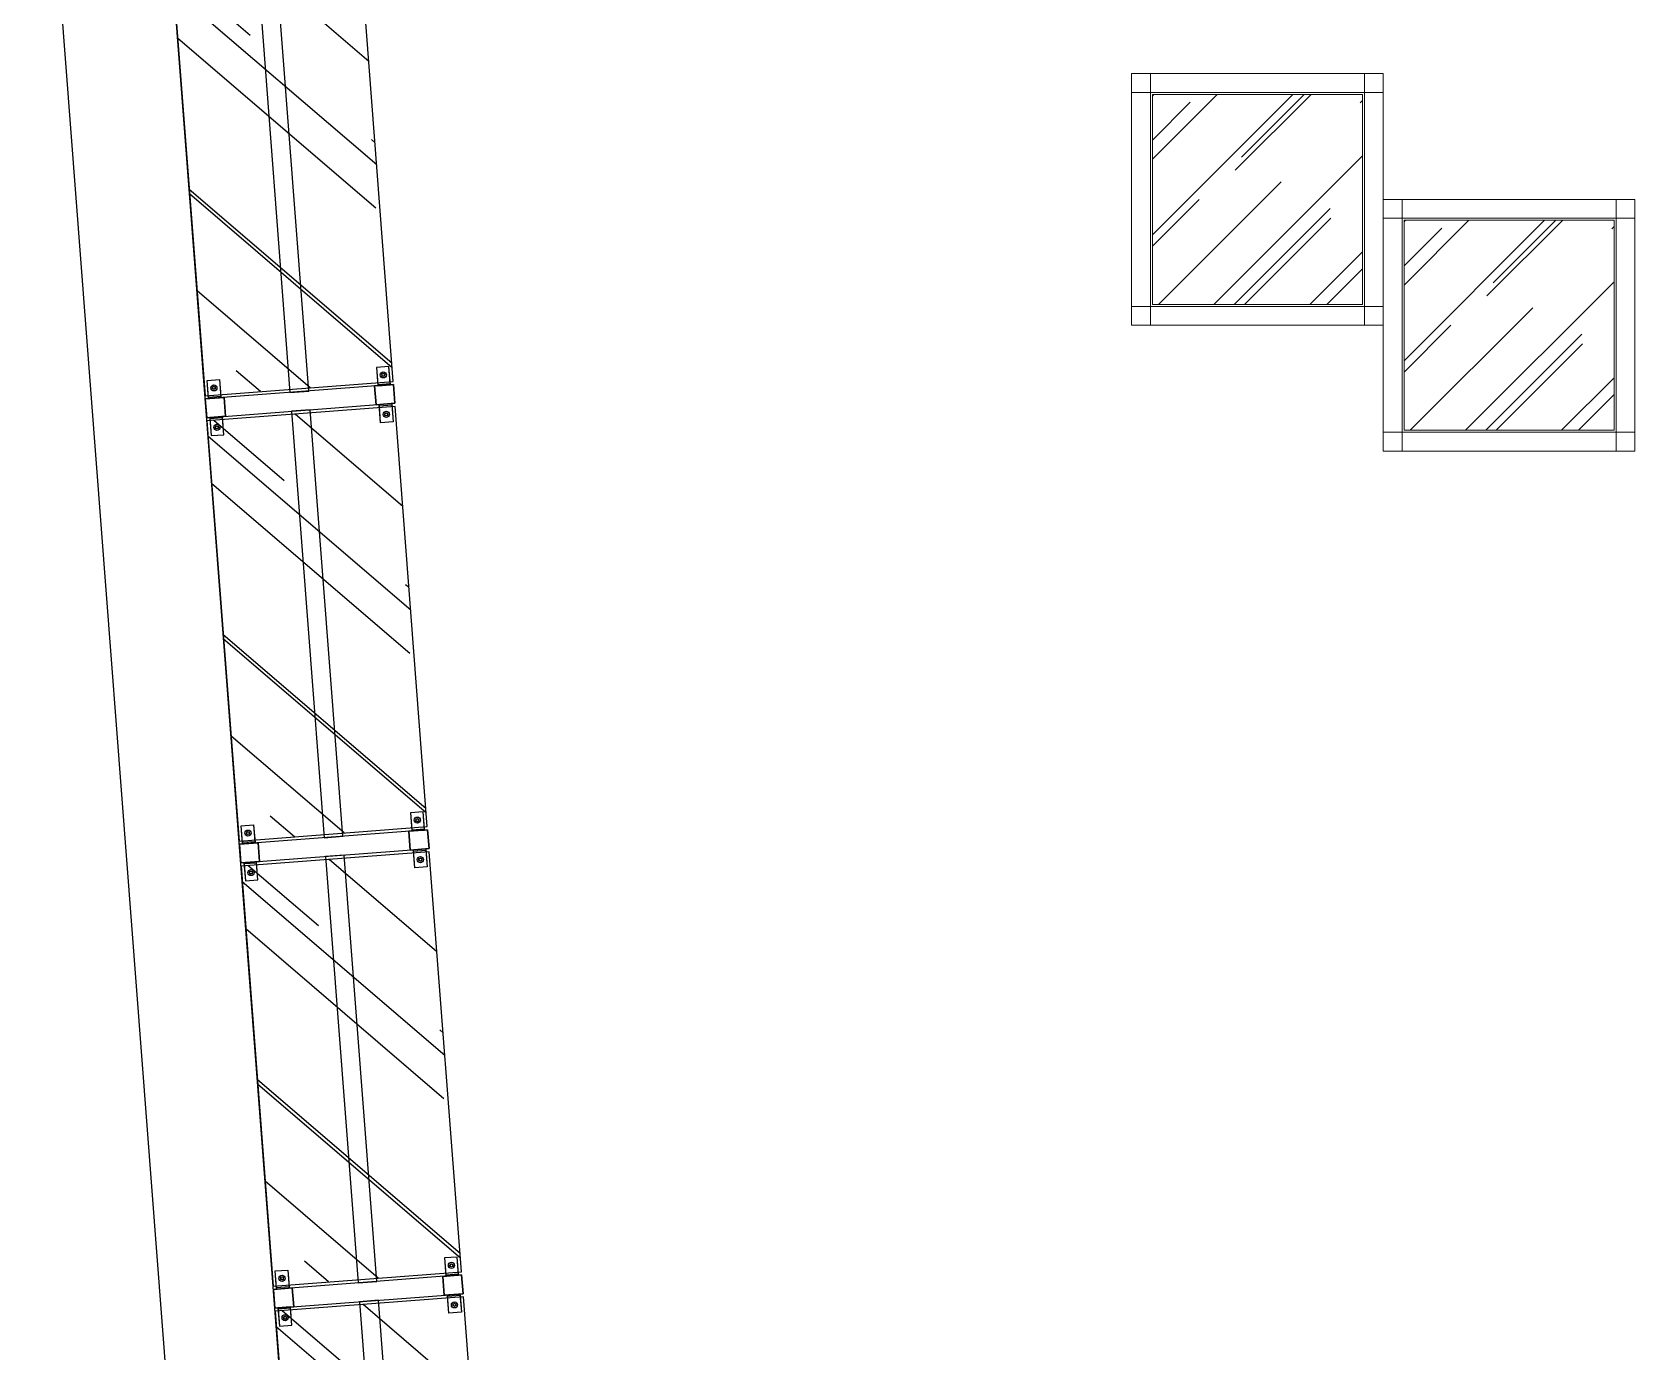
# Model space of a CAD drawing. Extents: x -62916 to 126930, y -44595 to 9525.
# Drawn here: x 118280 to 120827, y -23824 to -21725 of the extents above; entities that cross this region are included whole.
import ezdxf

# ---------------------------------------------------------------- set-up
doc = ezdxf.new("R2010")
doc.units = 0
doc.header["$LTSCALE"] = 1000
doc.header["$MEASUREMENT"] = 0
doc.linetypes.add('Discontinua JB', pattern=[0.75, 0.5, -0.25])
doc.layers.get('0').update_dxf_attribs({"linetype": 'CONTINUOUS'})
doc.layers.add('Linea Capa Color 0000 JB', color=7, linetype='CONTINUOUS')
doc.layers.add('Linea Capa Color 0140 Blau Vidre JB', color=140, linetype='CONTINUOUS')

msp = doc.modelspace()

# ---------------------------------------------------------------- hatches: boundary and pattern name
at = {"layer": 'Linea Capa Color 0000 JB', "lineweight": 13, "ltscale": 10}
h = msp.add_hatch(dxfattribs=at)
h.set_pattern_fill('AR-RROOF', color=150, scale=5, angle=45)
h.set_pattern_definition([(45, (-353211.2, -25321.5), (107.763073, 287.368196), [1905, -254, 635, -127]), (45, (-353136.67, -25157.16), (-209.23997, 29.634845), [381, -41.91, 762, -95.25]), (45, (-353242.63, -25200.26), (406.805602, 527.141034), [1016, -177.8, 508, -127])])
h.paths.add_polyline_path([(120060.4, -22158.3), (120394.4, -22158.3), (120394.4, -21824.3), (120060.4, -21824.3)])
h = msp.add_hatch(dxfattribs=at)
h.set_pattern_fill('AR-RROOF', color=150, scale=5, angle=45)
h.set_pattern_definition([(45, (-352811.2, -25521.5), (107.763073, 287.368196), [1905, -254, 635, -127]), (45, (-352736.67, -25357.16), (-209.23997, 29.634845), [381, -41.91, 762, -95.25]), (45, (-352842.63, -25400.26), (406.805602, 527.141034), [1016, -177.8, 508, -127])])
h.paths.add_polyline_path([(120460.4, -22358.3), (120794.4, -22358.3), (120794.4, -22024.3), (120460.4, -22024.3)])
at = {"layer": 'Linea Capa Color 0140 Blau Vidre JB', "ltscale": 10}
h = msp.add_hatch(dxfattribs=at)
h.set_pattern_fill('AR-RROOF', color=256, scale=10, angle=139.3752, style=0)
h.set_pattern_definition([(139.37523, (88794.23, 57405.15), (-589.5036, 171.0526), [3810, -508, 1270, -254]), (139.37523, (88455.13, 57528.7), (-27.172, -421.782), [762, -83.82, 1524, -190.5]), (139.37523, (88557.26, 57323.97), (-1113.27846, 730.81116), [2032, -355.6, 1016, -254])])
h.paths.add_polyline_path([(118854, -22280.6), (118802.9, -21612.6), (118503.7, -21635.5), (118554.9, -22303.5)])
h = msp.add_hatch(dxfattribs=at)
h.set_pattern_fill('AR-RROOF', color=256, scale=10, angle=139.3752, style=0)
h.set_pattern_definition([(139.37523, (88848.4, 56697.25), (-589.5036, 171.0526), [3810, -508, 1270, -254]), (139.37523, (88509.3, 56820.8), (-27.172, -421.782), [762, -83.82, 1524, -190.5]), (139.37523, (88611.42, 56616.07), (-1113.27846, 730.81116), [2032, -355.6, 1016, -254])])
h.paths.add_polyline_path([(118908.1, -22988.5), (118857, -22320.5), (118557.9, -22343.4), (118609, -23011.4)])
h = msp.add_hatch(dxfattribs=at)
h.set_pattern_fill('AR-RROOF', color=256, scale=10, angle=139.3752, style=0)
h.set_pattern_definition([(139.37523, (88902.55, 55989.35), (-589.5036, 171.0526), [3810, -508, 1270, -254]), (139.37523, (88563.46, 56112.9), (-27.172, -421.782), [762, -83.82, 1524, -190.5]), (139.37523, (88665.59, 55908.18), (-1113.27846, 730.81116), [2032, -355.6, 1016, -254])])
h.paths.add_polyline_path([(118962.3, -23696.4), (118911.2, -23028.4), (118612.1, -23051.3), (118663.2, -23719.3)])
h = msp.add_hatch(dxfattribs=at)
h.set_pattern_fill('AR-RROOF', color=256, scale=10, angle=139.3752, style=0)
h.set_pattern_definition([(139.37523, (88956.7, 55281.45), (-589.5036, 171.0526), [3810, -508, 1270, -254]), (139.37523, (88617.62, 55405.02), (-27.172, -421.782), [762, -83.82, 1524, -190.5]), (139.37523, (88719.75, 55200.28), (-1113.27846, 730.81116), [2032, -355.6, 1016, -254])])
h.paths.add_polyline_path([(119016.5, -24404.3), (118965.4, -23736.3), (118666.2, -23759.2), (118717.3, -24427.2)])

# ---------------------------------------------------------------- linework, layer by layer
at = {"ltscale": 0.5}
for p, q in [((118775.9, -25192), (118456.2, -21014.3)), ((118943.6, -29744.3), (118279.9, -21069.9))]:
    msp.add_line(p, q, dxfattribs=at)
at = {"layer": 'Linea Capa Color 0000 JB', "ltscale": 50}
for points in [[(118719.8, -22295.9), (118667.9, -21617.9), (118638, -21620.2), (118689.8, -22298.2)], [(118856.6, -22315.5), (118854.4, -22285.6), (118555.2, -22308.5), (118557.5, -22338.4)], [(118856.6, -22315.5), (118854.4, -22285.6), (118555.2, -22308.5), (118557.5, -22338.4)], [(118773.9, -23003.8), (118722, -22325.8), (118692.1, -22328.1), (118744, -23006.1)], [(118910.8, -23023.4), (118908.5, -22993.5), (118609.4, -23016.4), (118611.7, -23046.3)], [(118910.8, -23023.4), (118908.5, -22993.5), (118609.4, -23016.4), (118611.7, -23046.3)], [(118828.1, -23711.7), (118776.2, -23033.7), (118746.3, -23036), (118798.2, -23714)], [(118965, -23731.3), (118962.7, -23701.4), (118663.6, -23724.3), (118665.8, -23754.2)], [(118965, -23731.3), (118962.7, -23701.4), (118663.6, -23724.3), (118665.8, -23754.2)], [(118882.2, -24419.6), (118830.4, -23741.6), (118800.5, -23743.9), (118852.3, -24421.9)]]:
    msp.add_lwpolyline(points, close=True, dxfattribs=at)
at = {"layer": 'Linea Capa Color 0000 JB', "lineweight": 13, "ltscale": 10}
for points in [[(120027.4, -22191.3), (120427.4, -22191.3), (120427.4, -21791.3), (120027.4, -21791.3)], [(120057.4, -21821.3), (120027.4, -21821.3), (120027.4, -21791.3), (120057.4, -21791.3)], [(120397.4, -21821.3), (120427.4, -21821.3), (120427.4, -21791.3), (120397.4, -21791.3)], [(120057.4, -22161.3), (120397.4, -22161.3), (120397.4, -21821.3), (120057.4, -21821.3)], [(120427.4, -22391.3), (120827.4, -22391.3), (120827.4, -21991.3), (120427.4, -21991.3)], [(120457.4, -22021.3), (120427.4, -22021.3), (120427.4, -21991.3), (120457.4, -21991.3)], [(120797.4, -22021.3), (120827.4, -22021.3), (120827.4, -21991.3), (120797.4, -21991.3)], [(120457.4, -22361.3), (120797.4, -22361.3), (120797.4, -22021.3), (120457.4, -22021.3)], [(120057.4, -22161.3), (120027.4, -22161.3), (120027.4, -22191.3), (120057.4, -22191.3)], [(120397.4, -22161.3), (120427.4, -22161.3), (120427.4, -22191.3), (120397.4, -22191.3)], [(120457.4, -22361.3), (120427.4, -22361.3), (120427.4, -22391.3), (120457.4, -22391.3)], [(120797.4, -22361.3), (120827.4, -22361.3), (120827.4, -22391.3), (120797.4, -22391.3)]]:
    msp.add_lwpolyline(points, close=True, dxfattribs=at)
at = {"layer": 'Linea Capa Color 0000 JB', "color": 150, "lineweight": 13, "ltscale": 10}
for points in [[(120060.4, -22158.3), (120394.4, -22158.3), (120394.4, -21824.3), (120060.4, -21824.3)], [(120460.4, -22358.3), (120794.4, -22358.3), (120794.4, -22024.3), (120460.4, -22024.3)]]:
    msp.add_lwpolyline(points, close=True, dxfattribs=at)
at = {"layer": 'Linea Capa Color 0000 JB', "ltscale": 10}
for points in [[(118849.4, -22286), (118847.2, -22257.1), (118827.2, -22258.6), (118829.4, -22287.5)], [(118849.2, -22284), (118847.2, -22257.1), (118827.2, -22258.6), (118829.3, -22285.5)], [(118560.2, -22308.1), (118558, -22279.2), (118577.9, -22277.7), (118580.2, -22306.6)], [(118560.1, -22306.1), (118558, -22279.2), (118577.9, -22277.7), (118580, -22304.6)], [(118562.5, -22338), (118564.7, -22366.9), (118584.7, -22365.4), (118582.4, -22336.5)], [(118562.7, -22340), (118564.7, -22366.9), (118584.7, -22365.4), (118582.6, -22338.5)], [(118851.7, -22315.9), (118853.9, -22344.8), (118833.9, -22346.3), (118831.7, -22317.4)], [(118851.8, -22317.9), (118853.9, -22344.8), (118833.9, -22346.3), (118831.9, -22319.4)], [(118903.5, -22993.9), (118901.3, -22965), (118881.4, -22966.5), (118883.6, -22995.4)], [(118903.4, -22991.9), (118901.3, -22965), (118881.4, -22966.5), (118883.4, -22993.4)], [(118614.4, -23016), (118612.2, -22987.1), (118632.1, -22985.6), (118634.3, -23014.5)], [(118614.2, -23014), (118612.2, -22987.1), (118632.1, -22985.6), (118634.2, -23012.5)], [(118905.8, -23023.8), (118908, -23052.7), (118888.1, -23054.2), (118885.9, -23025.3)], [(118906, -23025.8), (118908, -23052.7), (118888.1, -23054.2), (118886, -23027.3)], [(118616.7, -23045.9), (118618.9, -23074.8), (118638.8, -23073.3), (118636.6, -23044.4)], [(118616.8, -23047.9), (118618.9, -23074.8), (118638.8, -23073.3), (118636.8, -23046.4)], [(118957.7, -23701.8), (118955.5, -23672.9), (118935.5, -23674.4), (118937.8, -23703.3)], [(118957.5, -23699.8), (118955.5, -23672.9), (118935.5, -23674.4), (118937.6, -23701.3)], [(118668.5, -23723.9), (118666.3, -23695), (118686.3, -23693.5), (118688.5, -23722.4)], [(118668.4, -23721.9), (118666.3, -23695), (118686.3, -23693.5), (118688.3, -23720.4)], [(118960, -23731.7), (118962.2, -23760.6), (118942.3, -23762.1), (118940, -23733.2)], [(118960.1, -23733.7), (118962.2, -23760.6), (118942.3, -23762.1), (118940.2, -23735.2)], [(118670.8, -23753.8), (118673, -23782.7), (118693, -23781.2), (118690.8, -23752.3)], [(118671, -23755.8), (118673, -23782.7), (118693, -23781.2), (118690.9, -23754.3)]]:
    msp.add_lwpolyline(points, close=True, dxfattribs=at)
at = {"layer": 'Linea Capa Color 0000 JB', "linetype": 'Discontinua JB', "ltscale": 10}
for points in [[(118854.4, -22285.6), (118856.6, -22315.5), (118826.7, -22317.8), (118824.4, -22287.9)], [(118856.6, -22315.5), (118854.4, -22285.6), (118824.4, -22287.9), (118826.7, -22317.8)], [(118555.2, -22308.5), (118557.5, -22338.4), (118587.4, -22336.1), (118585.1, -22306.2)], [(118557.5, -22338.4), (118555.2, -22308.5), (118585.1, -22306.2), (118587.4, -22336.1)], [(118908.5, -22993.5), (118910.8, -23023.4), (118880.9, -23025.7), (118878.6, -22995.8)], [(118910.8, -23023.4), (118908.5, -22993.5), (118878.6, -22995.8), (118880.9, -23025.7)], [(118609.4, -23016.4), (118611.7, -23046.3), (118641.6, -23044), (118639.3, -23014.1)], [(118611.7, -23046.3), (118609.4, -23016.4), (118639.3, -23014.1), (118641.6, -23044)], [(118962.7, -23701.4), (118965, -23731.3), (118935.1, -23733.6), (118932.8, -23703.7)], [(118965, -23731.3), (118962.7, -23701.4), (118932.8, -23703.7), (118935.1, -23733.6)], [(118663.6, -23724.3), (118665.8, -23754.2), (118695.8, -23751.9), (118693.5, -23722)], [(118665.8, -23754.2), (118663.6, -23724.3), (118693.5, -23722), (118695.8, -23751.9)]]:
    msp.add_lwpolyline(points, close=True, dxfattribs=at)
at = {"layer": 'Linea Capa Color 0000 JB', "ltscale": 10}
for centre in [(118568.9, -22290.9), (118838.1, -22270.3), (118842.9, -22333.1), (118573.7, -22353.7), (118892.3, -22978.2), (118623.1, -22998.8), (118897.1, -23041), (118627.9, -23061.6), (118946.5, -23686.1), (118677.3, -23706.7), (118682.1, -23769.5), (118951.3, -23748.9)]:
    msp.add_circle(centre, 2.5, dxfattribs=at)
at = {"layer": 'Linea Capa Color 0140 Blau Vidre JB', "ltscale": 50}
for points in [[(118854, -22280.6), (118802.9, -21612.6), (118503.7, -21635.5), (118554.9, -22303.5)], [(118908.1, -22988.5), (118857, -22320.5), (118557.9, -22343.4), (118609, -23011.4)], [(118962.3, -23696.4), (118911.2, -23028.4), (118612.1, -23051.3), (118663.2, -23719.3)], [(119016.5, -24404.3), (118965.4, -23736.3), (118666.2, -23759.2), (118717.3, -24427.2)]]:
    msp.add_lwpolyline(points, close=True, dxfattribs=at)
for centre, radius in [((118568.9, -22290.9), 4.9), ((118568.9, -22290.9), 2.25), ((118838.1, -22270.3), 4.9), ((118838.1, -22270.3), 2.25), ((118842.9, -22333.1), 4.9), ((118842.9, -22333.1), 2.25), ((118573.7, -22353.7), 4.9), ((118573.7, -22353.7), 2.25), ((118892.3, -22978.2), 4.9), ((118892.3, -22978.2), 2.25), ((118623.1, -22998.8), 4.9), ((118623.1, -22998.8), 2.25), ((118897.1, -23041), 4.9), ((118897.1, -23041), 2.25), ((118627.9, -23061.6), 4.9), ((118627.9, -23061.6), 2.25), ((118946.5, -23686.1), 4.9), ((118946.5, -23686.1), 2.25), ((118677.3, -23706.7), 4.9), ((118677.3, -23706.7), 2.25), ((118682.1, -23769.5), 4.9), ((118682.1, -23769.5), 2.25), ((118951.3, -23748.9), 4.9), ((118951.3, -23748.9), 2.25)]:
    msp.add_circle(centre, radius, dxfattribs=at)

doc.saveas('drawing.dxf')
